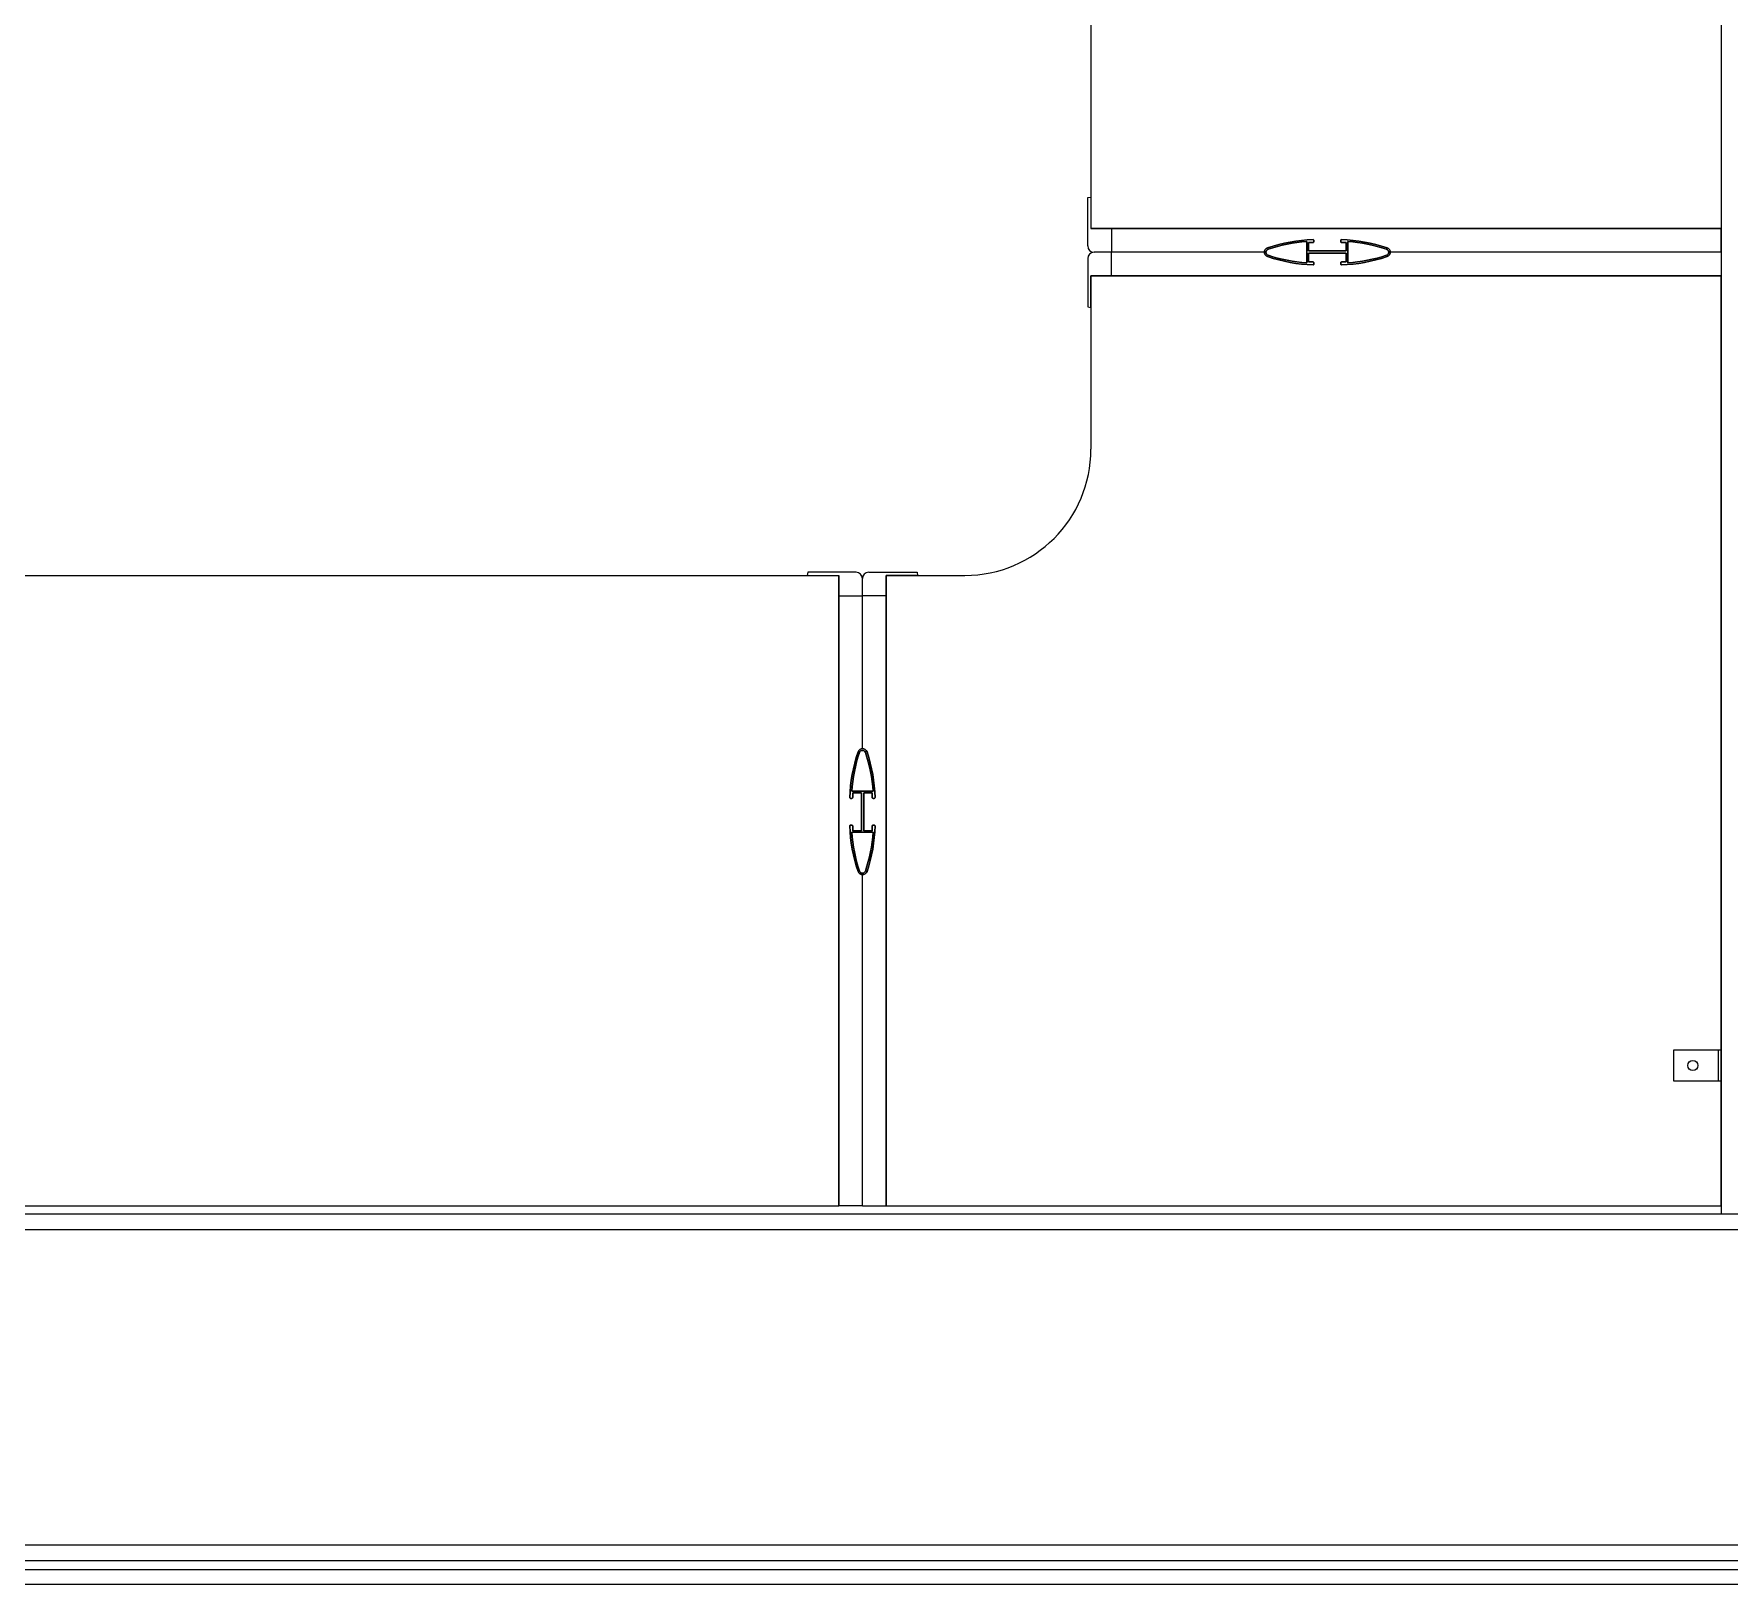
# Model space of a CAD drawing. Header units: millimetres. Extents: x -33000 to 294000, y 0 to 42408.
# Drawn here: x 186325 to 187401, y 15815 to 16798 of the extents above; entities that cross this region are included whole.
import ezdxf

# ---------------------------------------------------------------- set-up
doc = ezdxf.new("R2010")
doc.units = ezdxf.units.MM
doc.header["$LTSCALE"] = 50
doc.layers.add('arch', color=8, linetype='Continuous')

# ---------------------------------------------------------------- blocks, each defined once
blk = doc.blocks.new('*U330')
for points in [[(18, 0), (18, -6), (3408, -6), (3408, 0)], [(3408, -6), (3408, -15), (18, -15), (18, -6)]]:
    blk.add_lwpolyline(points, close=True)

msp = doc.modelspace()

# ---------------------------------------------------------------- linework, layer by layer
at = {"layer": 'arch'}
for p, q in [((187396.2, 17779.6), (187396.2, 16049.6)), ((186996.2, 17154.6), (186996.2, 16674.6)), ((187396.2, 17154.6), (187396.2, 16674.6)), ((186994.2, 16694.3), (186996.2, 16694.6)), ((186994.2, 16663.6), (186994.2, 16694.3)), ((186996.2, 16694.6), (186996.2, 16674.6)), ((186996.2, 16674.6), (187396.2, 16674.6)), ((186996.2, 16674.6), (187009.2, 16674.6)), ((187009.2, 16674.6), (187009.2, 16659.6)), ((187396.2, 16659.6), (187396.2, 16674.6)), ((186994.2, 16655.6), (186994.2, 16624.9)), ((187009.2, 16659.6), (186998.2, 16659.6)), ((187009.2, 16644.6), (187009.2, 16659.6)), ((187396.2, 16659.6), (187396.2, 16644.6)), ((186996.2, 16644.6), (187396.2, 16644.6)), ((186996.2, 16624.6), (186996.2, 16644.6)), ((186996.2, 16644.6), (187009.2, 16644.6)), ((186996.2, 16644.6), (186996.2, 16534.6)), ((187396.2, 16054.6), (187396.2, 16644.6)), ((186994.2, 16624.9), (186996.2, 16624.6)), ((186236.2, 16454.6), (186836.2, 16454.6)), ((186816.5, 16456.6), (186816.2, 16454.6)), ((186816.2, 16454.6), (186836.2, 16454.6)), ((186847.2, 16456.6), (186816.5, 16456.6)), ((186836.2, 16454.6), (186836.2, 16054.6)), ((186836.2, 16454.6), (186836.2, 16441.6)), ((186851.2, 16441.6), (186851.2, 16452.6)), ((186855.2, 16456.6), (186885.9, 16456.6)), ((186866.2, 16454.6), (186916.2, 16454.6)), ((186866.2, 16454.6), (186866.2, 16054.6)), ((186886.2, 16454.6), (186866.2, 16454.6)), ((186866.2, 16454.6), (186866.2, 16441.6)), ((186885.9, 16456.6), (186886.2, 16454.6)), ((186836.2, 16441.6), (186851.2, 16441.6)), ((186866.2, 16441.6), (186851.2, 16441.6)), ((187366.2, 16133.6), (187366.2, 16153.6)), ((187366.2, 16153.6), (187396.2, 16153.6)), ((187394.2, 16153.6), (187394.2, 16133.6)), ((187396.2, 16133.6), (187366.2, 16133.6)), ((186236.2, 16054.6), (186836.2, 16054.6)), ((186851.2, 16054.6), (186836.2, 16054.6)), ((186851.2, 16054.6), (186866.2, 16054.6)), ((186866.2, 16054.6), (187396.2, 16054.6)), ((187396.2, 16054.6), (187396.2, 16049.6)), ((184606.2, 16049.6), (188016.2, 16049.6)), ((184616.2, 16039.6), (188006.2, 16039.6)), ((184616.2, 15839.6), (188006.2, 15839.6)), ((183006.2, 15829.6), (188016.2, 15829.6))]:
    msp.add_line(p, q, dxfattribs=at)
for points in [[(187396.2, 16674.6), (186996.2, 16674.6)], [(187001.2, 16674.6), (187396.2, 16674.6)], [(187106.2, 16659.6), (186998.2, 16659.6)], [(187396.2, 16659.6), (187186.2, 16659.6)], [(187396.2, 16644.6), (186996.2, 16644.6)], [(187001.2, 16644.6), (187396.2, 16644.6)], [(186836.2, 16054.6), (186836.2, 16454.6)], [(186836.2, 16449.6), (186836.2, 16054.6)], [(186851.2, 16344.6), (186851.2, 16452.6)], [(186866.2, 16054.6), (186866.2, 16454.6)], [(186866.2, 16449.6), (186866.2, 16054.6)], [(186851.2, 16054.6), (186851.2, 16264.6)]]:
    msp.add_lwpolyline(points, dxfattribs=at)
for points in [[(187184.2, 16656.8, -0.073891), (187155.2, 16651.6, -0.422671), (187154.7, 16652.1), (187154.7, 16652.9, -0.414214), (187155.2, 16653.4), (187158.2, 16653.4), (187158.2, 16658.9), (187134.2, 16658.9), (187134.2, 16653.4), (187137.2, 16653.4, -0.414214), (187137.7, 16652.9), (187137.7, 16652.1, -0.422671), (187137.2, 16651.6, -0.073891), (187108.3, 16656.8, -0.719192), (187108.3, 16662.4, -0.073891), (187137.2, 16667.6, -0.422671), (187137.7, 16667.1), (187137.7, 16666.3, -0.414214), (187137.2, 16665.8), (187134.2, 16665.8), (187134.2, 16660.4), (187158.2, 16660.4), (187158.2, 16665.8), (187155.2, 16665.8, -0.414214), (187154.7, 16666.3), (187154.7, 16667.1, -0.422671), (187155.2, 16667.6, -0.073891), (187184.2, 16662.4, -0.719192)], [(187184.2, 16662.4, 0.073891), (187155.2, 16667.6, 0.422671), (187154.7, 16667.1), (187154.7, 16666.3, 0.414214), (187155.2, 16665.8), (187158.2, 16665.8), (187158.2, 16660.4), (187134.2, 16660.4), (187134.2, 16665.8), (187137.2, 16665.8, 0.414214), (187137.7, 16666.3), (187137.7, 16667.1, 0.422671), (187137.2, 16667.6, 0.073891), (187108.3, 16662.4, 0.719192), (187108.3, 16656.8, 0.073891), (187137.2, 16651.6, 0.422671), (187137.7, 16652.1), (187137.7, 16652.9, 0.414214), (187137.2, 16653.4), (187134.2, 16653.4), (187134.2, 16658.9), (187158.2, 16658.9), (187158.2, 16653.4), (187155.2, 16653.4, 0.414214), (187154.7, 16652.9), (187154.7, 16652.1, 0.422671), (187155.2, 16651.6, 0.073891), (187184.2, 16656.8, 0.719192)], [(187133.2, 16652.8, -0.063692), (187108.6, 16657.7, -0.719192), (187108.6, 16661.5, -0.063692), (187133.2, 16666.4)], [(187133.2, 16666.4, 0.063692), (187108.6, 16661.5, 0.719192), (187108.6, 16657.7, 0.063692), (187133.2, 16652.8)], [(187159.2, 16652.8, 0.063692), (187183.8, 16657.7, 0.719192), (187183.8, 16661.5, 0.063692), (187159.2, 16666.4)], [(187159.2, 16666.4, -0.063692), (187183.8, 16661.5, -0.719192), (187183.8, 16657.7, -0.063692), (187159.2, 16652.8)], [(186848.4, 16266.7, -0.073891), (186843.2, 16295.6, -0.422671), (186843.7, 16296.1), (186844.5, 16296.1, -0.414214), (186845, 16295.6), (186845, 16292.6), (186850.5, 16292.6), (186850.5, 16316.6), (186845, 16316.6), (186845, 16313.6, -0.414214), (186844.5, 16313.1), (186843.7, 16313.1, -0.422671), (186843.2, 16313.6, -0.073891), (186848.4, 16342.6, -0.719192), (186854.1, 16342.6, -0.073891), (186859.2, 16313.6, -0.422671), (186858.7, 16313.1), (186857.9, 16313.1, -0.414214), (186857.4, 16313.6), (186857.4, 16316.6), (186852, 16316.6), (186852, 16292.6), (186857.4, 16292.6), (186857.4, 16295.6, -0.414214), (186857.9, 16296.1), (186858.7, 16296.1, -0.422671), (186859.2, 16295.6, -0.073891), (186854.1, 16266.7, -0.719192)], [(186854.1, 16266.7, 0.073891), (186859.2, 16295.6, 0.422671), (186858.7, 16296.1), (186857.9, 16296.1, 0.414214), (186857.4, 16295.6), (186857.4, 16292.6), (186852, 16292.6), (186852, 16316.6), (186857.4, 16316.6), (186857.4, 16313.6, 0.414214), (186857.9, 16313.1), (186858.7, 16313.1, 0.422671), (186859.2, 16313.6, 0.073891), (186854.1, 16342.6, 0.719192), (186848.4, 16342.6, 0.073891), (186843.2, 16313.6, 0.422671), (186843.7, 16313.1), (186844.5, 16313.1, 0.414214), (186845, 16313.6), (186845, 16316.6), (186850.5, 16316.6), (186850.5, 16292.6), (186845, 16292.6), (186845, 16295.6, 0.414214), (186844.5, 16296.1), (186843.7, 16296.1, 0.422671), (186843.2, 16295.6, 0.073891), (186848.4, 16266.7, 0.719192)], [(186844.4, 16317.6, -0.063692), (186849.3, 16342.2, -0.719192), (186853.1, 16342.2, -0.063692), (186858, 16317.6)], [(186858, 16317.6, 0.063692), (186853.1, 16342.2, 0.719192), (186849.3, 16342.2, 0.063692), (186844.4, 16317.6)], [(186844.4, 16291.6, 0.063692), (186849.3, 16267, 0.719192), (186853.1, 16267, 0.063692), (186858, 16291.6)], [(186858, 16291.6, -0.063692), (186853.1, 16267, -0.719192), (186849.3, 16267, -0.063692), (186844.4, 16291.6)]]:
    msp.add_lwpolyline(points, format="xyb", close=True, dxfattribs=at)
msp.add_circle((187378.2, 16143.6), 3.25, dxfattribs=at)
for centre, radius, start, end in [((186998.2, 16663.6), 4, 180, 270), ((186998.2, 16655.6), 4, 90, 180), ((186916.2, 16534.6), 80, 270, 0), ((186847.2, 16452.6), 4, 0, 90), ((186855.2, 16452.6), 4, 90, 180)]:
    msp.add_arc(centre, radius, start, end, dxfattribs=at)

# ---------------------------------------------------------------- block references
at = {"layer": 'arch', "xscale": -1}
msp.add_blockref('*U330', (188034.2, 15829.6), dxfattribs=at)

doc.saveas('drawing.dxf')
